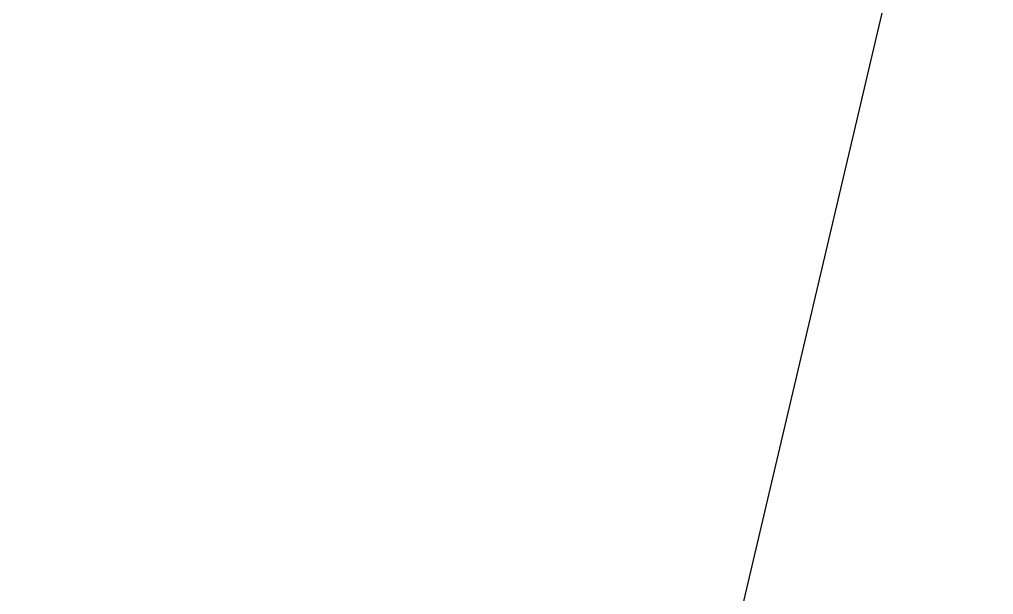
# Model space of a CAD drawing. Header units: metres. Extents: x -2743 to 126, y 13385 to 13916.
# Drawn here: x -1863.2897 to -1863.0372, y 13627.6977 to 13627.8466 of the extents above; entities that cross this region are included whole.
import ezdxf

# ---------------------------------------------------------------- set-up
doc = ezdxf.new("R2010")
doc.units = ezdxf.units.M
doc.layers.add('link-улица Берзарина_Покрытия — Новые$0$ДВ_ПП_Тип5_Р ТР', color=7, linetype='Continuous')
doc.layers.add('link-улица Берзарина_Покрытия — Новые$0$ДВ_ПП_Тип6_У_ТР_3м за счет Газона', color=7, linetype='Continuous')

msp = doc.modelspace()

# ---------------------------------------------------------------- linework, layer by layer
at = {"layer": 'link-улица Берзарина_Покрытия — Новые$0$ДВ_ПП_Тип5_Р ТР'}
msp.add_lwpolyline([(-1861.92862, 13627.41107), (-1862.49401, 13627.64427), (-1863.05903, 13627.87838), (-1863.2721, 13626.97307), (-1863.60494, 13625.9673), (-1863.80511, 13625.48128), (-1863.46895, 13625.3421), (-1863.13265, 13625.20324), (-1862.79623, 13625.06471), (-1862.45967, 13624.92649), (-1862.22269, 13624.78873), (-1862.03495, 13624.59569), (-1861.90547, 13624.35958)], dxfattribs=at)
at = {"layer": 'link-улица Берзарина_Покрытия — Новые$0$ДВ_ПП_Тип6_У_ТР_3м за счет Газона'}
msp.add_lwpolyline([(-1869.94505, 13630.81862), (-1866.50938, 13629.33143), (-1863.05903, 13627.87838), (-1863.2721, 13626.97307), (-1869.69482, 13629.48051), (-1870.82837, 13629.92305), (-1871.91755, 13630.42535), (-1873.65772, 13631.22786), (-1876.30598, 13632.44915), (-1877.15816, 13632.84215), (-1878.50019, 13633.46105), (-1881.32797, 13634.78961), (-1883.00357, 13635.59968), (-1886.76651, 13637.41888), (-1886.82903, 13637.44911), (-1886.37725, 13638.50499), (-1883.98803, 13637.32706), (-1881.59058, 13636.16606), (-1879.18499, 13635.02201), (-1876.77135, 13633.89496), (-1873.36579, 13632.33983), (-1869.94505, 13630.81862)], close=True, dxfattribs=at)

doc.saveas('drawing.dxf')
